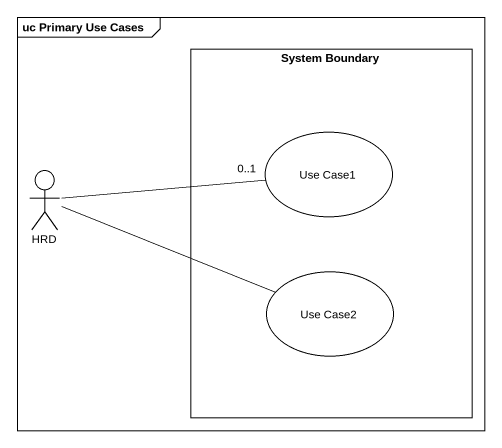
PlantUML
@startuml
mainframe uc Primary Use Cases
rectangle "System Boundary" as System_Boundary {
  usecase "Use Case1" as Use_Case1
  usecase "Use Case2" as Use_Case2
}
actor HRD
HRD -right- "0..1" Use_Case1
HRD -right- Use_Case2
@enduml
